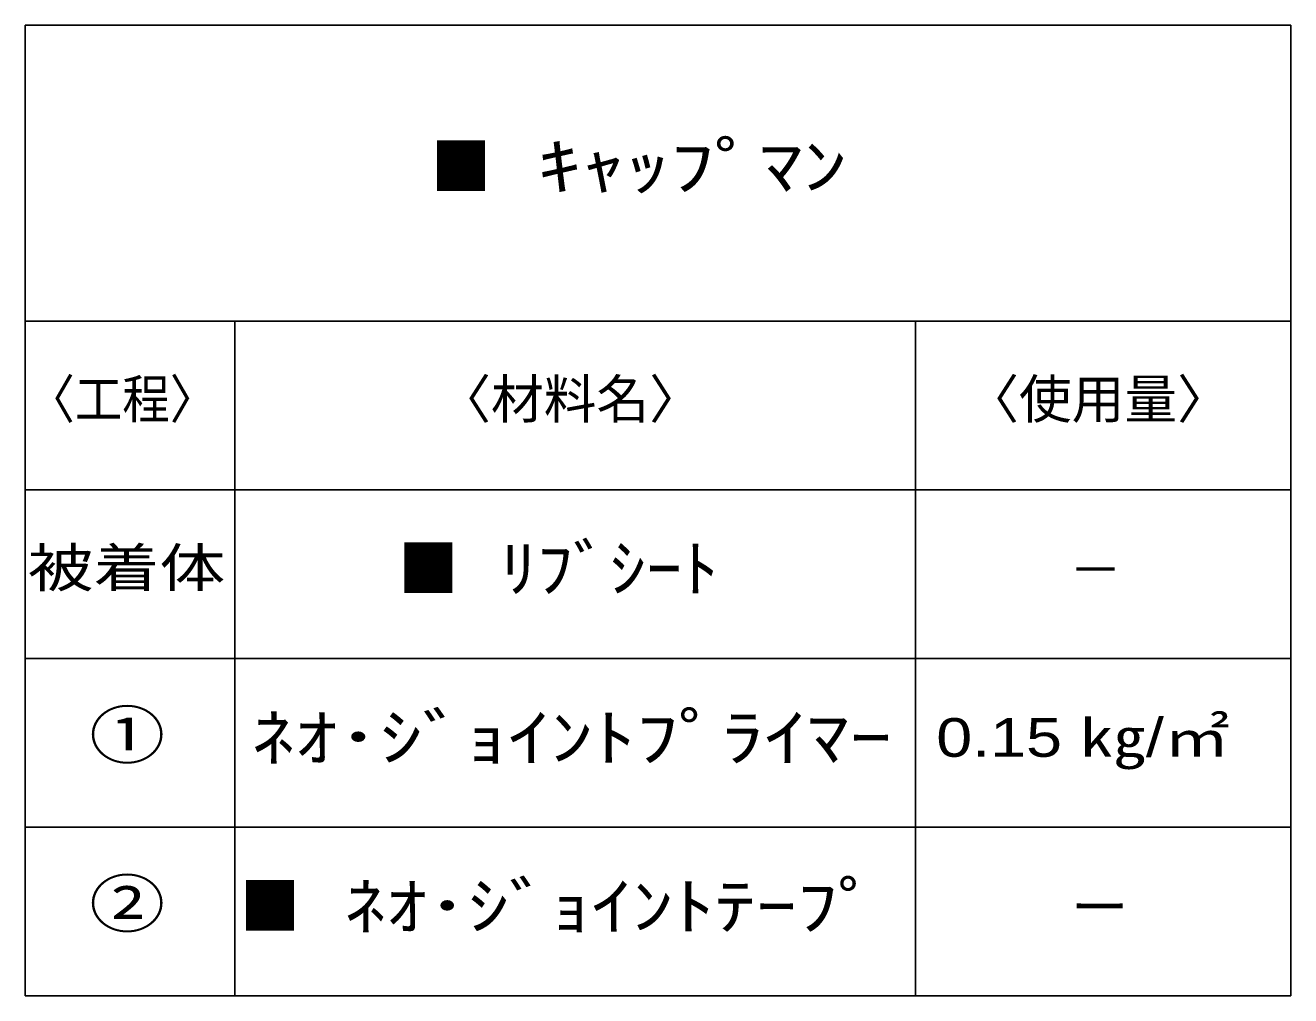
# Model space of a CAD drawing. Units: millimetres, scale not verified. Extents: x -98 to 80, y -84 to 91.
# Drawn here: x 0.9 to 60.9, y -84.3 to -38.3 of the extents above; entities that cross this region are included whole.
import ezdxf
from ezdxf.enums import TextEntityAlignment as Align

# ---------------------------------------------------------------- set-up
doc = ezdxf.new("R2010")
doc.units = ezdxf.units.MM
doc.header["$LTSCALE"] = 0.1
doc.layers.add('0-4_Z_O-文字', color=134, linetype='Continuous')
doc.styles.add('HGPｺﾞｼｯｸM', font='')
doc.styles.get('HGPｺﾞｼｯｸM').set_extended_font_data('HGPｺﾞｼｯｸM')

msp = doc.modelspace()

# ---------------------------------------------------------------- linework, layer by layer
at = {"layer": '0-4_Z_O-文字'}
for p, q in [((0.8844, -38.2628), (60.8844, -38.2628)), ((0.8844, -38.2628), (0.8844, -84.2892)), ((60.8844, -38.2628), (60.8844, -84.2892)), ((0.8844, -52.2892), (60.8844, -52.2892)), ((0.8844, -60.2892), (60.8844, -60.2892)), ((0.8844, -68.2892), (60.8844, -68.2892)), ((0.8844, -76.2892), (60.8844, -76.2892)), ((0.8844, -84.2892), (60.8844, -84.2892))]:
    msp.add_line(p, q, dxfattribs=at)
at = {"layer": '0-4_Z_O-文字', "color": 1}
for p, q in [((10.8136, -52.2892), (10.8136, -84.2892)), ((43.0979, -52.2892), (43.0979, -84.2892))]:
    msp.add_line(p, q, dxfattribs=at)

# ---------------------------------------------------------------- texts
at = {"layer": '0-4_Z_O-文字', "color": 221, "style": 'HGPｺﾞｼｯｸM', "width": 0.95}
msp.add_text('■', height=2.199, dxfattribs=at).set_placement((20.1179, -46.7151), align=Align.BOTTOM_LEFT)
at = {"layer": '0-4_Z_O-文字', "style": 'HGPｺﾞｼｯｸM'}
for s, height, width, p in [(' ｷｬｯﾌﾟﾏﾝ', 2.199, 1.4, (24.0164, -46.7151)), ('〈工程〉', 1.833, 0.9, (0.9822, -57.4567)), ('被着体', 1.833, 1.25, (0.9949, -65.4567)), (' ﾘﾌﾞｼｰﾄ', 2.199, 1.15, (22.471, -65.7816)), ('①', 2.199, 1.2, (3.915, -73.6902)), ('ﾈｵ･ｼﾞｮｲﾝﾄﾌﾟﾗｲﾏｰ', 2.199, 1.35, (11.6131, -73.8044)), ('0.15 ㎏/㎡', 1.833, 1.25, (44.0787, -73.5075)), ('②', 2.199, 1.2, (3.915, -81.6902)), (' ﾈｵ･ｼﾞｮｲﾝﾄﾃｰﾌﾟ', 2.199, 1.3, (14.9557, -81.8044)), ('ー', 1.833, 1.1, (50.4556, -81.5392))]:
    msp.add_text(s, height=height, dxfattribs=dict(at, width=width)).set_placement(p, align=Align.BOTTOM_LEFT)
for s, p in [('〈材料名〉', (20.4646, -57.4567)), ('〈使用量〉', (45.5, -57.4567)), ('－', (50.3731, -65.5392))]:
    msp.add_text(s, height=1.833, dxfattribs=at).set_placement(p, align=Align.BOTTOM_LEFT)
at = {"layer": '0-4_Z_O-文字', "color": 3, "style": 'HGPｺﾞｼｯｸM', "width": 0.95}
msp.add_text('■', height=2.199, dxfattribs=at).set_placement((18.5725, -65.7816), align=Align.BOTTOM_LEFT)
at = {"layer": '0-4_Z_O-文字', "color": 8, "style": 'HGPｺﾞｼｯｸM', "width": 0.95}
msp.add_text('■', height=2.199, dxfattribs=at).set_placement((11.0573, -81.8044), align=Align.BOTTOM_LEFT)

doc.saveas('drawing.dxf')
